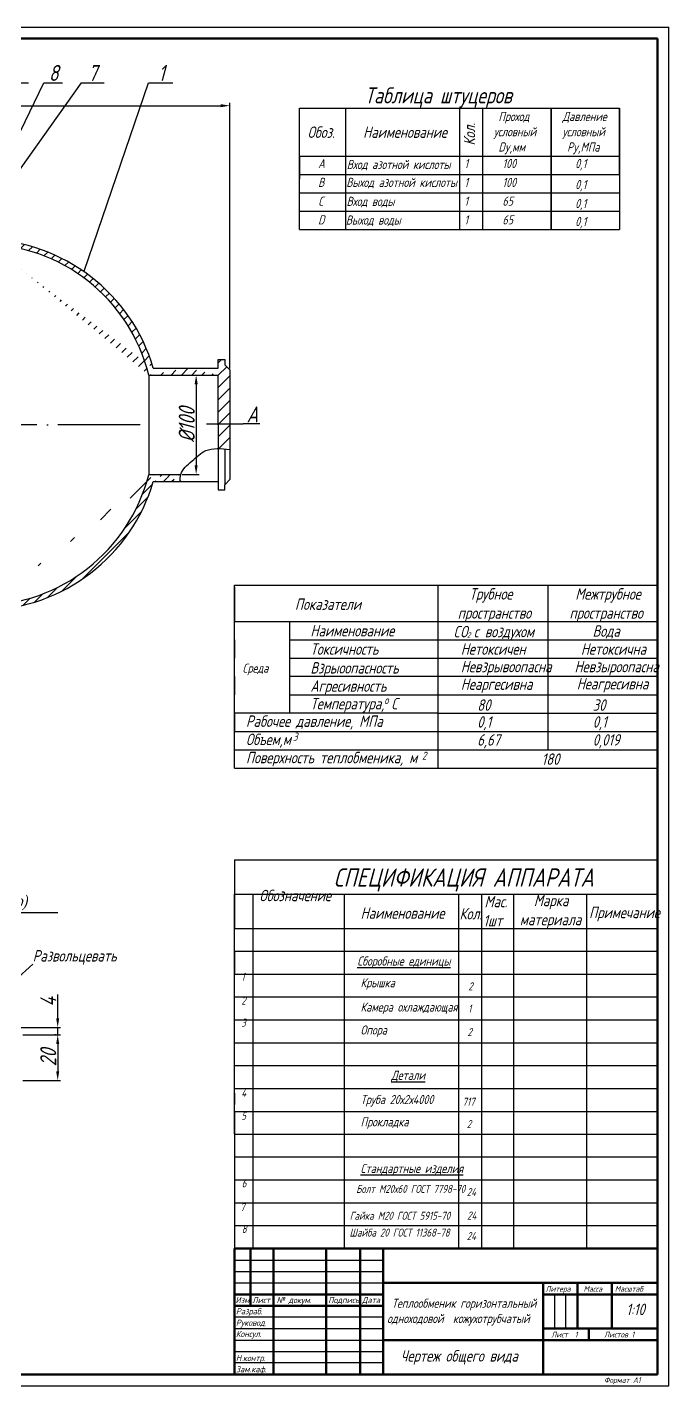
# Model space of a CAD drawing. Header units: millimetres. Extents: x 1266 to 2107, y 172 to 766.
# Drawn here: x 1826 to 2107, y 172 to 766 of the extents above; entities that cross this region are included whole.
import ezdxf

# ---------------------------------------------------------------- set-up
doc = ezdxf.new("R2010")
doc.units = ezdxf.units.MM
doc.linetypes.add('ACAD_ISO04W100', pattern=[30, 24, -3, 0, -3])
doc.styles.get("Standard").update_dxf_attribs({"font": 'isocpeur.ttf', "width": 0.8, "oblique": 15, "height": 7})
doc.dimstyles.new('ISO-25', dxfattribs={"dimtxt": 2.5, "dimasz": 2.5, "dimexe": 1.25, "dimexo": 0.625, "dimtad": 1, "dimtxsty": 'Standard', "dimcen": 2.5, "dimadec": 0, "dimazin": 0, "dimtfac": 1, "dimtmove": 0, "dimatfit": 3, "dimfxl": 0, "dimarcsym": 0})
pattern_1 = [(45, (0, 0), (-1.796051224213831, 1.796051224213831), [])]
pattern_2 = [(45, (0, 0), (-2.245064030267288, 2.245064030267288), [])]

# ---------------------------------------------------------------- blocks, each defined once
blk = doc.blocks.new('*D18')
at = {"color": 0, "lineweight": -2}
for p, q in [((1823.828461204353, 325.1567439256955), (1840.372610741701, 325.1567439256955)), ((1839.122610741701, 321.1567439256955), (1839.122610741701, 309.1567439256955)), ((1823.828461204353, 305.1567439256955), (1840.372610741701, 305.1567439256955))]:
    blk.add_line(p, q, dxfattribs=at)
at = {"color": 0}
for points in [[(1838.455944075034, 321.1567439256955), (1839.789277408368, 321.1567439256955), (1839.122610741701, 325.1567439256955)], [(1838.455944075034, 309.1567439256955), (1839.789277408368, 309.1567439256955), (1839.122610741701, 305.1567439256955)]]:
    blk.add_solid(points, dxfattribs=at)
at = {"layer": 'Defpoints', "color": 0}
for p in [(1823.203461204353, 325.1567439256955), (1823.203461204353, 305.1567439256955), (1839.122610741701, 305.1567439256955)]:
    blk.add_point(p, dxfattribs=at)
at = {"color": 0, "insert": (1834.997610741701, 315.1567439256958), "char_height": 7, "attachment_point": 5, "rotation": 90}
blk.add_mtext('20', dxfattribs=at)
blk = doc.blocks.new('*D19')
at = {"color": 0, "lineweight": -2}
for p, q in [((1839.122610741701, 332.3294532157345), (1839.122610741701, 342.8150975627523)), ((1808.394291262172, 328.3294532157345), (1840.372610741701, 328.3294532157345)), ((1839.122610741701, 325.1567439256955), (1839.122610741701, 328.3294532157345)), ((1838.497610741701, 325.1567439256955), (1837.872610741701, 325.1567439256955)), ((1839.122610741701, 321.1567439256955), (1839.122610741701, 317.1567439256955))]:
    blk.add_line(p, q, dxfattribs=at)
at = {"color": 0}
for points in [[(1838.455944075034, 332.3294532157345), (1839.789277408368, 332.3294532157345), (1839.122610741701, 328.3294532157345)], [(1838.455944075034, 321.1567439256955), (1839.789277408368, 321.1567439256955), (1839.122610741701, 325.1567439256955)]]:
    blk.add_solid(points, dxfattribs=at)
at = {"layer": 'Defpoints', "color": 0}
for p in [(1807.769291262172, 328.3294532157345), (1839.122610741701, 328.3294532157345), (1839.122610741701, 325.1567439256955)]:
    blk.add_point(p, dxfattribs=at)
at = {"color": 0, "insert": (1834.997610741701, 339.5722753892437), "char_height": 7, "attachment_point": 5, "rotation": 90}
blk.add_mtext('4', dxfattribs=at)
blk = doc.blocks.new('*D21')
at = {"color": 0, "lineweight": -2}
for p, q in [((1311.478465016504, 616.4201151256675), (1311.478465016504, 732.5728320548174)), ((1315.478465016504, 731.3228320548174), (1910.41331793027, 731.3228320548174)), ((1914.41331793027, 616.4201151256669), (1914.41331793027, 732.5728320548174))]:
    blk.add_line(p, q, dxfattribs=at)
at = {"color": 0}
for points in [[(1315.478465016504, 731.989498721484), (1315.478465016504, 730.6561653881507), (1311.478465016504, 731.3228320548174)], [(1910.41331793027, 731.989498721484), (1910.41331793027, 730.6561653881507), (1914.41331793027, 731.3228320548174)]]:
    blk.add_solid(points, dxfattribs=at)
at = {"layer": 'Defpoints', "color": 0}
for p in [(1914.41331793027, 731.3228320548174), (1311.478465016504, 615.7951151256675), (1914.41331793027, 615.7951151256669)]:
    blk.add_point(p, dxfattribs=at)
at = {"color": 0, "insert": (1586.146747856052, 735.4478320548174), "char_height": 7, "attachment_point": 5}
blk.add_mtext('4670', dxfattribs=at)
blk = doc.blocks.new('*D34')
at = {"color": 0, "lineweight": -2}
for p, q in [((1897.935395298445, 613.5705995512419), (1900.95587709273, 613.5705995512419)), ((1899.70587709273, 609.5705995512419), (1899.70587709273, 574.070599551242)), ((1893.613235344131, 570.070599551242), (1900.95587709273, 570.070599551242))]:
    blk.add_line(p, q, dxfattribs=at)
at = {"color": 0}
for points in [[(1899.039210426063, 609.5705995512419), (1900.372543759397, 609.5705995512419), (1899.70587709273, 613.5705995512419)], [(1899.039210426063, 574.070599551242), (1900.372543759397, 574.070599551242), (1899.70587709273, 570.070599551242)]]:
    blk.add_solid(points, dxfattribs=at)
at = {"layer": 'Defpoints', "color": 0}
for p in [(1897.310395298445, 613.5705995512419), (1892.988235344131, 570.070599551242), (1899.70587709273, 570.070599551242)]:
    blk.add_point(p, dxfattribs=at)
at = {"color": 0, "insert": (1895.58087709273, 591.8205995512423), "char_height": 7, "attachment_point": 5, "rotation": 90}
blk.add_mtext('%%c100', dxfattribs=at)

msp = doc.modelspace()

# ---------------------------------------------------------------- hatches: boundary and pattern name
h = msp.add_hatch()
h.set_pattern_fill('LINE', color=256, angle=45, style=0)
h.set_pattern_definition(pattern_2)
edge = h.paths.add_edge_path()
edge.add_arc((1805.842252175692, 595.521704323824), 75.28717295375615, 13.87084144840565, 89.79330927396963)
edge.add_line((1805.523373046445, 672.8083874003654), (1807.613845071709, 672.8083874003653))
edge.add_line((1806.113845071709, 670.8083874003654), (1798.266648986679, 670.8083874003659))
edge.add_arc((1806.601796471491, 679.1607732400985), 6.443275792679563, 222.4957485504229, 260.3649481997292)
edge.add_arc((1805.890185372216, 594.6059199685019), 78.22146070734883, 16.30802829472301, 88.73734881329686)
h = msp.add_hatch()
h.set_pattern_fill('LINE', color=256, scale=1.2, angle=45, style=0)
h.set_pattern_definition([(44.99999999999999, (-918.2061657434078, -295.8865997936832), (-2.694076836320746, 2.694076836320746), [])])
edge = h.paths.add_edge_path()
edge.add_line((1914.413317930271, 615.7951151256664), (1912.252399932626, 618.0451151256668))
edge.add_line((1912.252399932626, 618.0451151256669), (1912.252399932626, 620.3205995512421))
edge.add_line((1912.252399932626, 620.3205995512421), (1909.382441005801, 620.3205995512421))
edge.add_line((1909.382441005801, 620.3205995512421), (1909.382441005801, 591.8205995512421))
edge.add_line((1909.382441005801, 591.8205995512421), (1909.382441005801, 581.4130020328349))
edge.add_spline(control_points=[(1909.3824410058, 581.4130020328352), (1910.322031726501, 581.4000124387032), (1911.282729435651, 581.3334777201866), (1912.252399932626, 581.2441804440817)], knot_values=[15.97518561601664, 15.97518561601664, 15.97518561601664, 15.97518561601664, 17.81110395806585, 17.81110395806585, 17.81110395806585, 17.81110395806585], degree=3, periodic=0)
edge.add_spline(control_points=[(1912.252399932626, 581.2441804440817), (1912.969435021851, 581.1781484460585), (1913.69137647606, 581.0996697683944), (1914.413317930271, 581.0211910907301)], knot_values=[17.81110395806585, 17.81110395806585, 17.81110395806585, 17.81110395806585, 19.16869695105593, 19.16869695105593, 19.16869695105593, 19.16869695105593], degree=3, periodic=0)
edge.add_line((1914.413317930271, 581.0211910907301), (1914.413317930272, 591.8259813068646))
edge.add_line((1914.413317930272, 591.8259813068647), (1914.413317930271, 615.7951151256664))
h = msp.add_hatch()
h.set_pattern_fill('LINE', color=256, angle=45, style=0)
h.set_pattern_definition(pattern_2)
edge = h.paths.add_edge_path()
edge.add_line((1880.964480347386, 616.5705995512421), (1895.962872969513, 616.5705995512421))
edge.add_line((1878.933946590574, 613.5705995512421), (1909.382441005801, 613.5705995512419))
edge.add_line((1895.962872969513, 616.5705995512421), (1909.382441005801, 616.570599551242))
h = msp.add_hatch()
h.set_pattern_fill('LINE', color=256, scale=0.8, angle=45, style=0)
h.set_pattern_definition(pattern_1)
edge = h.paths.add_edge_path()
edge.add_arc((1805.899221953563, 588.9895436781616), 78.19995607013138, 271.2563759161904, 343.7222739013379)
edge.add_line((1805.523373046449, 510.808387400366), (1807.613845071709, 510.8083874003654))
edge.add_arc((1805.274652577641, 588.8403436554515), 76.03658735120571, 270.632368784227, 345.6349952677137)
edge.add_line((1880.964480347386, 567.0705995512421), (1878.128210196022, 567.0705995512421))
h = msp.add_hatch()
h.set_pattern_fill('LINE', color=256, scale=0.8, angle=45, style=0)
h.set_pattern_definition(pattern_1)
edge = h.paths.add_edge_path()
edge.add_line((1878.942718206811, 570.0705995512421), (1892.988235344131, 570.070599551242))
edge.add_line((1880.964480347386, 567.0705995512421), (1895.962872969513, 567.0705995512421))

# ---------------------------------------------------------------- linework, layer by layer
for p, q in [((1265.513722129845, 765.6577549633269), (2106.513722129845, 765.6577549633269)), ((2106.513722129845, 171.6577549633269), (2106.513722129845, 765.6577549633269)), ((1804.214686557196, 681.8154056300598), (1833.080660741688, 741.3614909304765)), ((1806.341932281067, 680.6459440673402), (1849.48711124027, 741.3614909304765)), ((1815.674539016453, 741.3614909304765), (1826.38034677355, 741.3614909304765)), ((1833.080660741688, 741.3614909304765), (1841.235948605251, 741.3614909304765)), ((1849.48711124027, 741.3614909304765), (1859.423279722313, 741.3614909304765)), ((1850.654705688167, 658.9300283366645), (1878.78527441946, 741.3614909304765)), ((1878.78527441946, 741.3614909304765), (1889.491082176557, 741.3614909304765)), ((2024.978631250096, 730.2467297078571), (2024.978631250095, 677.2467297078572)), ((2054.978631250096, 677.2467297078572), (2054.978631250095, 730.2467297078572)), ((1944.978631250096, 709.2467297078572), (1944.978631250096, 704.2467297078572)), ((1944.978631250096, 704.2467297078572), (1944.978631250096, 699.2467297078572)), ((1944.978631250096, 701.2467297078572), (2084.978631250096, 701.2467297078572)), ((1944.978631250096, 693.2467297078572), (2084.978631250096, 693.2467297078572)), ((1944.978631250096, 685.2467297078572), (2084.978631250096, 685.2467297078572)), ((1944.978631250096, 677.2467297078572), (2084.978631250096, 677.2467297078572)), ((1904.220337866643, 592.2354522939993), (1920.209430568185, 592.2354522939993)), ((1916.513722924765, 441.7596524433494), (1916.513722924765, 521.7596524433493)), ((1940.513073954696, 497.7596524433493), (2101.513722924765, 497.7596524433493)), ((1940.513073954696, 489.7596524433493), (2101.513722924765, 489.7596524433493)), ((1916.513722924765, 481.7596524433493), (1916.513722924765, 473.7596524433493)), ((2101.513722924765, 481.7596524433493), (1940.513073954696, 481.7596524433493)), ((1940.513073954696, 473.7596524433493), (2101.513722924765, 473.7596524433493)), ((1916.513722924765, 465.7596524433494), (1916.513722924765, 457.7596524433494)), ((2005.513073954696, 465.7596524433494), (2101.513722129845, 465.7596524433488)), ((1916.513722924765, 457.7596524433494), (2101.513722924765, 457.7596524433494)), ((1916.513722924765, 449.7596524433494), (2005.513073954696, 449.759652443349)), ((1924.513722129845, 386.6577549633274), (1924.513722129843, 231.657754963327)), ((1916.513722129845, 361.6577549633274), (1916.513722129845, 351.6577549633274)), ((1916.513722129845, 361.6577549633274), (2101.513722129845, 361.6577549633274)), ((1916.513722129845, 351.6577549633274), (2101.513722129845, 351.6577549633274)), ((1916.513722129845, 341.6577549633274), (2101.513722129845, 341.6577549633274)), ((1916.513722129845, 331.6577549633274), (2101.513722129845, 331.6577549633274)), ((1916.513722129845, 321.6577549633274), (2101.513722129845, 321.6577549633274)), ((1916.513722129845, 311.6577549633274), (2101.513722129845, 311.6577549633274)), ((1916.513722129845, 301.6577549633274), (2101.513722129845, 301.6577549633274)), ((1916.513722129845, 299.6577549633274), (1916.513722129845, 294.6577549633274)), ((1916.513722129845, 291.6577549633274), (2101.513722129845, 291.6577549633267)), ((1916.513722129845, 289.6577549633274), (1916.513722129845, 284.6577549633274)), ((1916.513722129845, 281.6577549633274), (2101.513722129845, 281.6577549633274)), ((2101.513722129845, 271.6577549633274), (1916.513722129844, 271.6577549633272)), ((1916.513722129844, 261.6577549633272), (2101.513722129845, 261.6577549633275)), ((1916.513722129845, 251.6577549633272), (2101.513722129844, 251.6577549633272)), ((2101.513722129844, 241.6577549633272), (1916.513722129845, 241.657754963327)), ((1916.513722129845, 231.657754963327), (2101.513722129845, 231.657754963327)), ((1916.513722129845, 231.657754963327), (2101.513722129845, 231.657754963327)), ((1916.513722129845, 231.657754963327), (2101.513722129845, 231.657754963327)), ((1916.513722129845, 226.657754963327), (1981.513722129844, 226.6577549633269)), ((1916.513722129845, 221.657754963327), (1981.513722129845, 221.6577549633269)), ((1916.513722129845, 216.657754963327), (1981.513722129845, 216.657754963327)), ((1981.513722129845, 201.6577549633272), (1916.513722129844, 201.6577549633272)), ((1916.513722129844, 196.6577549633272), (1981.513722129845, 196.6577549633272)), ((1916.513722129845, 191.657754963327), (1981.513722129845, 191.657754963327)), ((1916.513722129845, 186.657754963327), (1981.513722129844, 186.6577549633269)), ((1981.513722129844, 181.6577549633269), (1916.513722129845, 181.657754963327)), ((1265.513722129845, 171.6577549633269), (2106.513722129845, 171.6577549633269))]:
    msp.add_line(p, q)
at = {"lineweight": 100}
for p, q in [((1285.513722129845, 760.6577549633269), (2101.513722129845, 760.6577549633269)), ((2101.513722129845, 760.6577549633269), (2101.513722129845, 176.657754963327)), ((2101.513722129845, 231.657754963327), (1916.513722129845, 231.657754963327)), ((1916.513722129845, 231.657754963327), (1916.513722129845, 176.657754963327)), ((1916.513722129845, 231.657754963327), (1981.513722129845, 231.657754963327)), ((1923.513722129845, 231.657754963327), (1923.513722129845, 206.657754963327)), ((1923.513722129845, 231.657754963327), (1933.513722129845, 231.657754963327)), ((1933.513722129845, 231.657754963327), (1933.513722129845, 176.657754963327)), ((1933.513722129845, 231.657754963327), (1956.513722129845, 231.657754963327)), ((1956.513722129845, 231.657754963327), (1956.513722129845, 176.657754963327)), ((1956.513722129845, 231.657754963327), (1971.513722129845, 231.657754963327)), ((1971.513722129845, 231.657754963327), (1971.513722129845, 176.657754963327)), ((1981.513722129845, 231.657754963327), (1981.513722129845, 176.657754963327)), ((2101.513722129845, 216.657754963327), (1981.513722129845, 216.657754963327)), ((2051.513722129845, 216.657754963327), (2051.513722129845, 176.657754963327)), ((2066.513722129846, 216.657754963327), (2066.513722129846, 196.657754963327)), ((2081.513722129846, 216.657754963327), (2081.513722129848, 196.6577549633269)), ((1916.513722129845, 211.657754963327), (1981.513722129845, 211.657754963327)), ((2101.513722129845, 211.657754963327), (2051.513722129845, 211.657754963327)), ((2061.513722129845, 211.657754963327), (2056.513722129845, 211.657754963327)), ((1916.513722129845, 206.657754963327), (1981.513722129845, 206.6577549633272)), ((2101.513722129845, 196.657754963327), (2051.513722129845, 196.657754963327)), ((2051.513722129845, 196.657754963327), (2071.513722129845, 196.657754963327)), ((2071.513722129845, 196.657754963327), (2071.513722129844, 191.6577549633269)), ((2101.513722129845, 191.657754963327), (1981.513722129845, 191.657754963327)), ((2101.513722129845, 176.657754963327), (1285.513722129845, 176.6577549633269))]:
    msp.add_line(p, q, dxfattribs=at)
at = {"lineweight": 30}
for p, q in [((1944.978631250096, 730.2467297078572), (2084.978631250095, 730.246729707857)), ((1944.978631250096, 677.2467297078572), (1944.978631250096, 730.2467297078572)), ((1964.978631250098, 730.2467297078573), (1964.978631250097, 677.2467297078572)), ((2014.978631250096, 730.2467297078572), (2014.978631250096, 677.2467297078572)), ((2024.978631250094, 730.2467297078572), (2024.978631250095, 677.2467297078572)), ((2054.978631250095, 730.2467297078572), (2054.978631250096, 677.2467297078572)), ((2084.978631250096, 701.2467297078572), (2084.978631250096, 730.246729707857)), ((2084.978631250095, 730.246729707857), (2084.978631250096, 677.2467297078572)), ((1944.978631250096, 709.2467297078572), (2084.978631250096, 709.2467297078585)), ((1944.978631250096, 677.2467297078572), (2084.978631250096, 677.2467297078572)), ((1909.382441005801, 620.3205995512421), (1912.252399932626, 620.3205995512421)), ((1909.382441005801, 616.570599551242), (1909.382441005801, 620.3205995512421)), ((1912.252399932626, 620.3205995512421), (1912.252399932626, 618.0451151256669)), ((1912.252399932626, 618.0451151256669), (1914.41331793027, 615.7951151256669)), ((1878.933946590574, 613.5705995512421), (1909.382441005801, 613.5705995512419)), ((1878.933946590574, 613.5705995512421), (1878.933946590574, 569.9757996234907)), ((1880.964480347386, 616.5705995512421), (1895.962872969513, 616.5705995512421)), ((1895.962872969513, 616.5705995512421), (1909.382441005801, 616.570599551242)), ((1909.382441005801, 591.8205995512421), (1909.382441005801, 613.5705995512419)), ((1914.41331793027, 615.7951151256669), (1914.41331793027, 567.8460839768175)), ((1909.382441005801, 591.8205995512421), (1909.382441005801, 563.3205995512421)), ((1927.533001901358, 592.2354522939993), (1920.209430568185, 592.2354522939993)), ((1912.252399932626, 581.2441804440817), (1912.252399932626, 565.5960839768175)), ((1878.942718206811, 570.0705995512421), (1892.988235344131, 570.070599551242)), ((1880.964480347386, 567.0705995512421), (1895.962872969513, 567.0705995512421)), ((1895.962872969512, 567.0705995512421), (1909.382441005801, 567.0705995512421)), ((1912.252399932626, 565.5960839768175), (1914.41331793027, 567.8460839768175)), ((1912.252399932626, 563.3205995512421), (1912.252399932626, 565.5960839768175)), ((1909.382441005801, 563.3205995512421), (1912.252399932626, 563.3205995512421)), ((1916.513722924765, 521.7596524433493), (2101.513722924765, 521.7596524433493)), ((1916.513722924765, 441.7596524433494), (1916.513722924765, 520.7596524433493)), ((1916.513722924765, 520.7596524433493), (1916.513722924765, 505.7596524433493)), ((2005.513073954696, 521.7596524433493), (2005.513073954696, 441.7596524433487)), ((2053.513073954696, 521.7596524433493), (2053.513073954698, 449.7596524433488)), ((1916.513722924765, 505.7596524433493), (2101.513722924765, 505.7596524433493)), ((1940.513073954696, 505.7596524433493), (1940.513073954696, 465.7596524433494)), ((1916.513722924765, 497.7596524433493), (1916.513722924765, 489.7596524433493)), ((2005.513073954696, 465.7596524433494), (1916.513722924765, 465.7596524433494)), ((2005.513073954696, 449.759652443349), (2101.513722129845, 449.759652443349)), ((1916.513722924765, 441.7596524433494), (2101.513722924765, 441.759652443348)), ((1916.513722129845, 401.6577549633274), (2101.513722129845, 401.6577549633271)), ((1916.513722129845, 401.6577549633274), (1916.513722129845, 371.6577549633274)), ((1916.513722129845, 386.6577549633274), (2101.513722129845, 386.6577549633274)), ((1916.513722129845, 301.6577549633274), (1916.513722129845, 386.6577549633274)), ((1924.513722129845, 386.6577549633274), (1924.513722129843, 231.657754963327)), ((1964.513722129845, 386.6577549633274), (1964.513722129841, 231.657754963327)), ((2014.513722129844, 386.6577549633274), (2014.513722129851, 231.6577549633271)), ((2024.513722129841, 386.6577549633273), (2024.513722129841, 231.6577549633271)), ((2038.513722129844, 386.6577549633274), (2038.513722129842, 231.6577549633271)), ((2070.513722129846, 386.6577549633274), (2070.513722129843, 231.6577549633271)), ((1791.055160725896, 378.5664692858204), (1839.162061139049, 378.5664692858204)), ((1916.513722129845, 371.6577549633274), (2101.513722129845, 371.6577549633274)), ((1916.513722129845, 281.6577549633274), (1916.513722129845, 301.6577549633274)), ((1916.513722129845, 291.6577549633274), (1916.513722129845, 231.657754963327)), ((1916.513722129845, 231.657754963327), (1923.513722129845, 231.657754963327)), ((1916.513722129845, 226.657754963327), (1916.513722129845, 221.657754963327)), ((2101.513722129845, 231.657754963327), (2101.513722129845, 216.657754963327)), ((1916.513722129845, 216.657754963327), (1916.513722129845, 211.657754963327)), ((2101.513722129845, 216.657754963327), (2051.513722129845, 216.657754963327)), ((2066.513722129846, 216.657754963327), (2081.513722129846, 216.657754963327)), ((2101.513722129845, 216.657754963327), (2101.513722129845, 211.657754963327)), ((1916.513722129845, 211.657754963327), (1916.513722129845, 206.657754963327)), ((2056.513722129845, 211.657754963327), (2056.513722129844, 196.657754963327)), ((2061.513722129846, 196.657754963327), (2061.513722129845, 211.657754963327)), ((2061.513722129845, 211.657754963327), (2061.513722129845, 211.657754963327)), ((1981.513722129845, 206.6577549633272), (1981.513722129845, 201.6577549633272)), ((1916.513722129844, 201.6577549633272), (1916.513722129844, 196.6577549633272)), ((2066.513722129846, 196.657754963327), (2061.513722129846, 196.657754963327)), ((2101.513722129845, 191.657754963327), (2101.513722129845, 196.657754963327)), ((1916.513722129845, 191.657754963327), (1916.513722129845, 186.657754963327)), ((2101.513722129845, 176.657754963327), (2101.513722129845, 191.657754963327)), ((2101.513722129845, 176.657754963327), (2101.513722129845, 181.657754963327))]:
    msp.add_line(p, q, dxfattribs=at)
at = {"linetype": 'ACAD_ISO04W100', "ltscale": 1.5}
msp.add_line((1875.167963541563, 591.8012117262022), (1693.754654309187, 591.8083874003653), dxfattribs=at)
at = {"lineweight": 30}
for centre, radius, start, end in [((1805.890185372216, 594.6059199685019), 78.22146070734883, 16.30802829472301, 88.73734881329686), ((1805.842252175692, 595.521704323824), 75.28717295375615, 13.87084144840565, 89.79330927396963), ((1805.274652577641, 588.8403436554515), 76.03658735120571, 270.632368784227, 345.6349952677137), ((1805.899221953563, 588.9895436781616), 78.19995607013138, 271.2563759161904, 343.7222739013379)]:
    msp.add_arc(centre, radius, start, end, dxfattribs=at)
msp.add_spline([(1892.687730479679, 567.0705995512421), (1892.988235344131, 570.070599551242), (1897.92175608851, 576.0316716651972), (1903.869509628541, 580.5078238350053), (1914.413317930271, 581.0211910907301)], degree=3)

# ---------------------------------------------------------------- texts
at = {"attachment_point": 1}
for s, insert, char_height, width in [('8', (1835.259131616012, 749.1404681126712), 7, 12.81939492058927), ('7', (1852.464506832042, 749.1404681126712), 7, 12.81939492058927), ('1', (1883.134954266313, 749.1404681126712), 7, 12.81939492058927), ('{\\fISOCPEUR|b0|i0|c204|p34;Таблица штуцеров}', (1973.510927252619, 739.3467297078572), 7, 119.7942727088957), ('{\\fISOCPEUR|b0|i0|c204|p34; Проход\\Pусловный \\P }Dy,{\\fISOCPEUR|b0|i0|c204|p34;мм}', (2029.910061603886, 728.6071447681608), 4, 37.98044444444444), ('{\\fISOCPEUR|b0|i0|c204|p34;Давление\\Pусловный \\P Р}y,{\\fISOCPEUR|b0|i0|c204|p34;МПа}', (2059.98852134071, 728.6071447681608), 4, 37.98044444444444), ('{\\fISOCPEUR|b0|i0|c204|p34;Обоз.}', (1948.463236786403, 722.2423449837914), 5, 37.98044444444444), ('{\\fISOCPEUR|b0|i0|c204|p34;Наименование}', (1972.745631966764, 722.2592999338257), 5, 51.44923996868056), ('A', (1953.07014137776, 708.0277603412553), 4, 37.98044444444444), ('{\\fISOCPEUR|b0|i0|c204|p34;Вход азотной кислоты}', (1965.596389177175, 707.6226233880052), 4, 61.97333333333334), ('{\\fISOCPEUR|b0|i0|c204|p34;1}', (2017.0618795623, 708.0277603412553), 4, 37.98044444444444), ('100', (2033.688198521103, 708.0277603412553), 4, 37.98044444444444), ('0,1', (2065.525991006232, 708.0277603412553), 4, 37.98044444444444), ('B', (1953.07014137776, 699.7912223911728), 4, 37.98044444444444), ('{\\fISOCPEUR|b0|i0|c204|p34;Выход азотной кислоты}', (1965.380574070316, 699.7912223911728), 4, 62.12266666666666), ('{\\fISOCPEUR|b0|i0|c204|p34;1}', (2017.0618795623, 699.7912223911728), 4, 37.98044444444444), ('100', (2033.688198521103, 699.7912223911728), 4, 37.98044444444444), ('0,1', (2065.525991006232, 698.8436092091761), 4, 37.98044444444444), ('C', (1953.07014137776, 691.5980354612805), 4, 37.98044444444444), ('{\\fISOCPEUR|b0|i0|c204|p34;Вход воды}', (1965.495061788141, 691.4967504983756), 4, 37.98044444444444), ('{\\fISOCPEUR|b0|i0|c204|p34;1}', (2017.0618795623, 691.5980354612805), 4, 37.98044444444444), ('6{\\fISOCPEUR|b0|i0|c204|p34;5}', (2033.688198521103, 691.5980354612805), 4, 37.98044444444444), ('0,1', (2065.525991006232, 690.5728601598778), 4, 37.98044444444444), ('D', (1953.07014137776, 683.4249460631715), 4, 37.98044444444444), ('{\\fISOCPEUR|b0|i0|c204|p34;Выход воды}', (1965.191070692728, 683.3236611002667), 4, 37.98044444444444), ('{\\fISOCPEUR|b0|i0|c204|p34;1}', (2017.0618795623, 683.4249460631715), 4, 37.98044444444444), ('6{\\fISOCPEUR|b0|i0|c204|p34;5}', (2033.688198521103, 683.4249460631715), 4, 37.98044444444444), ('0,1', (2065.525991006232, 682.6669976387188), 4, 37.98044444444444), ('{\\fISOCPEUR|b0|i0|c204|p34;\\H1.296x;    }', (2023.779941197358, 667.584862126372), 2.7, 71.18222222222224), ('A', (1921.785662404163, 599.8748979575801), 7, 3.715917777616141), ('{\\fISOCPEUR|b0|i0|c204|p34;\\H2x;  Трубное\\Pпространство}', (2014.149852412172, 520.3857606228855), 2.5, 65), ('{\\fISOCPEUR|b0|i0|c204|p34;\\H2x; Межтрубное\\Pпространство}', (2063.03858125238, 520.3857606228855), 2.5, 65), ('{\\fISOCPEUR|b0|i0|c204|p34;\\H2x;Показатели}', (1942.921690755967, 515.8861606150656), 2.5, 65), ('{\\fISOCPEUR|b0|i0|c204|p34;           \\H2x;Наименование\\H0.5x;  \\H2x; }', (1932.823328678554, 504.3164330350262), 2.5, 56.53509087974751), ('{\\fISOCPEUR|b0|i0|c204|p34; \\fISOCPEUR|b0|i0|c0|p34;\\H1.25x;CO c \\fISOCPEUR|b0|i0|c204|p34;воздухом}', (2010.180435668306, 503.9035935208135), 4, 56.53509087974751), ('{\\fISOCPEUR|b0|i0|c204|p34;           \\H2x;Вода\\H0.5x;  \\H2x; }', (2056.280110912253, 504.1519556349281), 2.5, 56.53509087974751), ('{\\fISOCPEUR|b0|i0|c204|p34;           \\H2x;Токсичность\\H0.5x; \\H2x; }', (1932.823328678554, 496.2953124389295), 2.5, 56.53509087974751), ('{\\fISOCPEUR|b0|i0|c204|p34;           \\H2x;Нетоксичен\\H0.5x;  \\H2x; }', (1998.641580927598, 496.2953124389295), 2.5, 56.53509087974751), ('{\\fISOCPEUR|b0|i0|c204|p34;           \\H2x;Нетоксична\\H0.5x;  \\H2x; }', (2051.179053004405, 496.2953124389295), 2.5, 56.53509087974751), ('{\\fISOCPEUR|b0|i0|c204|p34;Среда}', (1920.000116541718, 487.4191595699385), 4, 26.66666666666667), ('{\\fISOCPEUR|b0|i0|c204|p34;           \\H2x;Взрыоопасность\\H0.5x; \\H2x; }', (1932.823328678554, 488.0634245982793), 2.5, 56.53509087974751), ('{\\fISOCPEUR|b0|i0|c204|p34;           \\H2x;Невзрывоопасна\\H0.5x;  \\H2x; }', (1998.641580927598, 488.6122169249062), 2.5, 56.53509087974751), ('{\\fISOCPEUR|b0|i0|c204|p34;           \\H2x;Невзыроопасна\\H0.5x;  \\H2x; }', (2048.38170093294, 488.6122169249062), 2.5, 56.53509087974751), ('{\\fISOCPEUR|b0|i0|c204|p34;           \\H2x;Агресивность\\H0.5x;  \\H2x; }', (1932.823328678554, 480.1059314503196), 2.5, 56.53509087974751), ('{\\fISOCPEUR|b0|i0|c204|p34;           \\H2x;Неаргесивна\\H0.5x; \\H2x; }', (1998.641580927598, 480.92911994026), 2.5, 56.53509087974751), ('{\\fISOCPEUR|b0|i0|c204|p34;           \\H2x;Неагресивна\\H0.5x;  \\H2x; }', (2049.369002463491, 481.0935958697352), 2.5, 56.53509087974751), ('{\\fISOCPEUR|b0|i0|c204|p34;           \\H2x;Температура,\\H0.5x;  \\H2x;С\\H0.5x; \\H2x; }', (1932.823328678554, 472.4228359362963), 2.5, 56.53509087974751), ('8{\\fISOCPEUR|b0|i0|c204|p34;0}', (2022.688066462021, 471.7784621086437), 5, 20.8), ('30', (2073.204972124254, 471.7784621086437), 5, 20.8), ('{\\fISOCPEUR|b0|i0|c204|p34;\\H2x;Рабочее давление, МПа\\H0.5x; \\H2x; }', (1921.501711992943, 464.7397389516501), 2.5, 70.3111111111111), ('{\\fISOCPEUR|b0|i0|c204|p34;0,1}', (2022.688066462021, 464.4120802158372), 5, 20.8), ('{\\fISOCPEUR|b0|i0|c204|p34;0,1}', (2073.204972124254, 464.4120802158372), 5, 20.8), ('{\\fISOCPEUR|b0|i0|c204|p34;Объем,м}', (1921.501711992943, 456.7822472743134), 5, 56.53509087974751), ('{\\fISOCPEUR|b0|i0|c204|p34;6,67}', (2022.688066462021, 456.5488260503321), 5, 20.8), ('{\\fISOCPEUR|b0|i0|c204|p34;0,019}', (2073.204972124254, 456.5488260503321), 5, 20.8), ('{\\fISOCPEUR|b0|i0|c204|p34;Поверхность теплобменика, м}', (1921.501711992943, 448.8247541263537), 5, 126.5333333333333), ('180', (2050.853459034833, 448.1587756640749), 5, 20.8), ('{\\fISOCPEUR|b0|i0|c204|p34;СПЕЦИФИКАЦИЯ АППАРАТА}', (1959.889456675959, 397.9004276482157), 8, 197.9164444444445), ('{\\fTimes New Roman|b0|i0|c204|p18;II\\H0.7143x;(повернуто)}', (1789.325791061047, 388.1220634310821), 7, 84.47703703703704), ('{\\fISOCPEUR|b0|i0|c204|p34;  \\H2x;Обозначение\\P\\H0.5x;  \\H2x; }', (1927.391429131854, 388.521885859258), 2.5, 30.51190476190477), ('{\\fISOCPEUR|b0|i0|c204|p34;    \\H2x;Марка материала}', (2041.319760849276, 386.3430397680442), 2.5, 32.65098039215687), ('{\\fISOCPEUR|b0|i0|c204|p34;           \\H2x;Наименование\\H0.5x;  \\H2x; }', (1954.784857708709, 380.8381007190433), 2.5, 56.53509087974751), ('{\\fISOCPEUR|b0|i0|c204|p34;  \\H2x;Кол.\\H0.5x;   \\H2x; }', (2011.877958275659, 380.5710686728347), 2.5, 18.06666666666667), ('{\\fISOCPEUR|b0|i0|c204|p34;  \\H2x;Мас\\fISOCPEUR|b0|i0|c0|p34;.\\P \\fISOCPEUR|b0|i0|c204|p34;1шт }', (2022.798921193546, 385.8689904089288), 2.5, 32.65098039215687), ('{\\fISOCPEUR|b0|i0|c204|p34;  \\H2x;Примечание\\H0.5x;   \\H2x; }', (2068.547729137753, 381.1077426204573), 2.5, 130.550509156426), ('{\\fISOCPEUR|b0|i0|c204|p34;Развольцевать}', (1828.194299316106, 362.1659590373715), 5, 68.34562613994603), ('{\\fISOCPEUR|b0|i0|c204|p34;\\H1.6x;\\LСборобные единицы  \\H1.25x;\\l }', (1970.210231960743, 359.3583269659584), 2.5, 41.10971662771456), ('\\pi-15,l15;{\\fISOCPEUR|b0|i0|c204|p34;           \\H1.6x;Крышка\\H0.625x; \\H2x; }', (1954.784857708711, 349.8917098495631), 2.5, 56.53509087974751), ('\\pt70;{\\fISOCPEUR|b0|i0|c204|p34;           \\H1.6x;Камера охлаждающая\\H0.625x;  \\H2x; }', (1954.784857708711, 339.2749394143071), 2.5, 74.29803921568627), ('{\\fISOCPEUR|b0|i0|c204|p34;           \\H1.6x;Опора\\H0.625x;  \\H2x; }', (1954.784857708711, 329.2320486607705), 2.5, 56.53509087974751), ('{\\fISOCPEUR|b0|i0|c204|p34;           \\H1.6x;\\LДетали\\H0.625x;\\l \\H2x; }', (1968.194186680287, 309.4332062592458), 2.5, 56.53509087974751), ('{\\fISOCPEUR|b0|i0|c204|p34;           \\H1.6x;Труба 2\\fISOCPEUR|b0|i0|c0|p34;0\\fISOCPEUR|b0|i0|c204|p34;х2х\\fISOCPEUR|b0|i0|c0|p34;4\\fISOCPEUR|b0|i0|c204|p34;000 \\H1.25x; }', (1954.784857708711, 298.8164358239895), 2.5, 79.5921568627451), ('{\\fISOCPEUR|b0|i0|c204|p34;           \\H1.6x;Прокладка\\H1.25x; }', (1954.784857708711, 289.0604841760015), 2.5, 56.53509087974751), ('{\\fISOCPEUR|b0|i0|c204|p34;           \\H1.6x;\\LСтандартные изделия\\H0.625x;\\l  \\H2x; }', (1954.784857708711, 268.6877620927569), 2.5, 76.18039215686274), ('{\\fISOCPEUR|b0|i0|c204|p34;            \\H1.4x;Болт М20х60 ГОСТ 7798-70 \\H0.7143x; \\H2x; }', (1951.337425787282, 259.5056901264884), 2.5, 77.47450980392156), ('{\\fISOCPEUR|b0|i0|c204|p34; Гайка М20 ГОСТ 5915-70  }', (1965.121570930165, 247.7672981411627), 3.5, 56.53509087974751), ('{\\fISOCPEUR|b0|i0|c204|p34;\\H1.4x; Шайба 20 ГОСТ 11368-78\\H0.7143x; \\H2x; }', (1965.026611257998, 240.4025118631608), 2.5, 56.53509087974751), ('{\\fISOCPEUR|b0|i0|c204|p34;Литера}', (2052.53806723893, 215.2852867815353), 2.5, 27.62066901546132), ('{\\fISOCPEUR|b0|i0|c204|p34;  Масса}', (2066.137470934176, 215.2852867815353), 2.5, 14.02126532021521), ('{\\fISOCPEUR|b0|i0|c204|p34; Масштаб}', (2081.363999474932, 215.2852867815353), 2.5, 16.96078431372549), ('{\\fISOCPEUR|b0|i0|c204|p34;Изм.}', (1916.905220327902, 210.5051251025774), 2.7, 7), ('{\\fISOCPEUR|b0|i0|c204|p34;Лист}', (1924.214892783054, 210.5051251025774), 2.7, 9.336), ('{\\fISOCPEUR|b0|i0|c204|p34;№ докум.}', (1934.917359300695, 210.5051251025774), 2.7, 20.20736842105264), ('{\\fISOCPEUR|b0|i0|c204|p34;Подпись}', (1957.498694655995, 210.5051251025774), 2.7, 20.20736842105264), ('{\\fISOCPEUR|b0|i0|c204|p34;Дата}', (1972.29838399555, 210.5051251025774), 2.7, 20.20736842105264), ('{\\fISOCPEUR|b0|i0|c204|p34;Разраб.}', (1917.096925174581, 205.611421098069), 2.7, 7), ('{\\fISOCPEUR|b0|i0|c204|p34;1:10}', (2087.90966255797, 207.5777397293757), 5, 44.91141575199708), ('{\\fISOCPEUR|b0|i0|c204|p34;Руковод.}', (1917.096925174581, 200.5848312574126), 2.7, 7), ('{\\fISOCPEUR|b0|i0|c204|p34;Консул.}', (1917.096925174581, 195.7063810007937), 2.7, 7), ('{\\fISOCPEUR|b0|i0|c204|p34;  Лист  1}', (2051.998719893946, 195.2880590824172), 2.5, 15.03703703703704), ('{\\fISOCPEUR|b0|i0|c204|p34;    Листов 1}', (2072.038724990329, 195.3102394906861), 2.5, 21.17777777777778), ('{\\fISOCPEUR|b0|i0|c204|p34;Н.контр.}', (1917.096925174581, 185.1461217088035), 2.7, 7), ('{\\fISOCPEUR|b0|i0|c204|p34;Зам.каф.}', (1917.096925174581, 180.2732745190878), 2.7, 18.28751608163266), ('{\\fISOCPEUR|b0|i0|c204|p34;    Формат А1}', (2072.038724990329, 175.4425706509039), 2.5, 21.17777777777778)]:
    msp.add_mtext(s, dxfattribs=dict(at, insert=insert, char_height=char_height, width=width))
at = {"insert": (2016.78061918605, 710.8323964039332), "char_height": 2.5, "width": 18.06666666666667, "attachment_point": 1, "rotation": 90}
msp.add_mtext('{\\fISOCPEUR|b0|i0|c204|p34;  \\H2x;Кол.\\H0.5x;   \\H2x; }', dxfattribs=at)
at = {"lineweight": 30, "attachment_point": 1}
for s, insert, char_height, width in [('{\\fISOCPEUR|b0|i0|c204|p34;2}', (2018.143002789697, 501.0859631426788), 2.5, 20.00000000000023), ('{\\fISOCPEUR|b0|i0|c204|p34;о}', (1982.045801100831, 473.2304655499534), 3.5, 20.00000000000023), ('{\\fISOCPEUR|b0|i0|c204|p34;3}', (1942.088939657227, 457.2121547636502), 3.5, 20.00000000000023), ('{\\fISOCPEUR|b0|i0|c204|p34;2}', (1998.498627200585, 448.8871382607924), 3.5, 20.00000000000023), ('{\\fISOCPEUR|b0|i0|c204|p34; \\H0.5x;1}', (1915.899228522337, 352.2395464210571), 7, 22.29566508115113), ('{\\fISOCPEUR|b0|i0|c204|p34;2}', (2018.797568051237, 348.074065802428), 3.5, 20.00000000000023), ('{\\fISOCPEUR|b0|i0|c204|p34; \\H0.5x;2}', (1915.903951473321, 341.7900727538387), 7, 22.29566508115113), ('{\\fISOCPEUR|b0|i0|c204|p34;1}', (2018.670075788137, 338.3372488115994), 3.5, 20.00000000000023), ('{\\fISOCPEUR|b0|i0|c204|p34; \\H0.5x;3}', (1915.904206027064, 332.1700229446), 7, 22.29566508115113), ('2', (2018.437283500007, 328.0989333099259), 3.5, 20.00000000000023), ('{\\fISOCPEUR|b0|i0|c204|p34; \\H0.5x;4}', (1915.907033531717, 301.5114976567813), 7, 22.29566508115113), ('717', (2016.22013842941, 297.6046187930497), 3.5, 20.00000000000023), ('{\\fISOCPEUR|b0|i0|c204|p34; \\H0.5x;5}', (1915.901981618972, 291.4726635388681), 7, 22.29566508115113), ('{\\fISOCPEUR|b0|i0|c204|p34;2}', (2018.124145133154, 287.8766360712667), 3.5, 20.00000000000023), ('{\\fISOCPEUR|b0|i0|c204|p34; \\H0.5x;6}', (1916.08631128996, 261.9307125020509), 7, 22.29566508115113), ('{\\fISOCPEUR|b0|i0|c204|p34;24}', (2018.083893091281, 258.1171664319963), 3.5, 20.00000000000023), ('{\\fISOCPEUR|b0|i0|c204|p34; \\H0.5x;7}', (1915.382806984903, 251.5055583000553), 7, 22.29566508115113), ('{\\fISOCPEUR|b0|i0|c204|p34;24}', (2018.270793060975, 247.8423025723216), 3.5, 20.00000000000023), ('{\\fISOCPEUR|b0|i0|c204|p34; \\H0.5x;8}', (1916.077288338824, 241.9848539027484), 7, 22.29566508115113), ('{\\fISOCPEUR|b0|i0|c204|p34;24}', (2018.083893091281, 238.8751488990712), 3.5, 20.00000000000023), ('\\pi4;{\\fISOCPEUR|b0|i0|c204|p34;  Теплообменик горизонтальный                 \\P одноходовой  кожухотрубчатый}', (1977.242301163409, 209.7569628510688), 4, 85.984), ('\\pi5;{\\fISOCPEUR|b0|i0|c204|p34;Чертеж общего вида}', (1984.212534785533, 187.244934548779), 5, 67.10526315789474)]:
    msp.add_mtext(s, dxfattribs=dict(at, insert=insert, char_height=char_height, width=width))

# ---------------------------------------------------------------- dimensions: what is measured, and where the dimension line sits
dim = msp.add_linear_dim(base=(1914.41331793027, 731.3228320548174), p1=(1311.478465016504, 615.7951151256675), p2=(1914.41331793027, 615.7951151256669), text='4670', dimstyle='ISO-25', override={"dimasz": 4})
dim.commit()
dim.dimension.update_dxf_attribs({"geometry": '*D21', "text_midpoint": (1586.146747856052, 731.3228320548174), "dimtype": 160})
for base, p1, p2, text, picture, middle in [((1899.70587709273, 570.070599551242), (1897.310395298445, 613.5705995512419), (1892.988235344131, 570.070599551242), '%%c100', '*D34', (1895.58087709273, 591.8205995512423)), ((1839.122610741701, 328.3294532157345), (1839.122610741701, 325.1567439256955), (1807.769291262172, 328.3294532157345), '4', '*D19', (1834.997610741701, 339.5722753892437))]:
    dim = msp.add_linear_dim(base=base, p1=p1, p2=p2, angle=90, text=text, dimstyle='ISO-25', override={"dimasz": 4})
    dim.commit()
    dim.dimension.update_dxf_attribs({"geometry": picture, "text_midpoint": middle})
dim = msp.add_linear_dim(base=(1839.122610741701, 305.1567439256955), p1=(1823.203461204353, 325.1567439256955), p2=(1823.203461204353, 305.1567439256955), angle=90, dimstyle='ISO-25', override={"dimasz": 4})
dim.commit()
dim.dimension.update_dxf_attribs({"geometry": '*D18', "text_midpoint": (1834.997610741701, 315.1567439256958)})

# ---------------------------------------------------------------- leaders
msp.add_leader([(1779.769291262171, 312.3708293803846), (1828.247168842888, 356.0204131677278)], dimstyle='ISO-25', override={"dimasz": 4, "dimgap": 0.625, "dimtad": 0})

doc.saveas('drawing.dxf')
